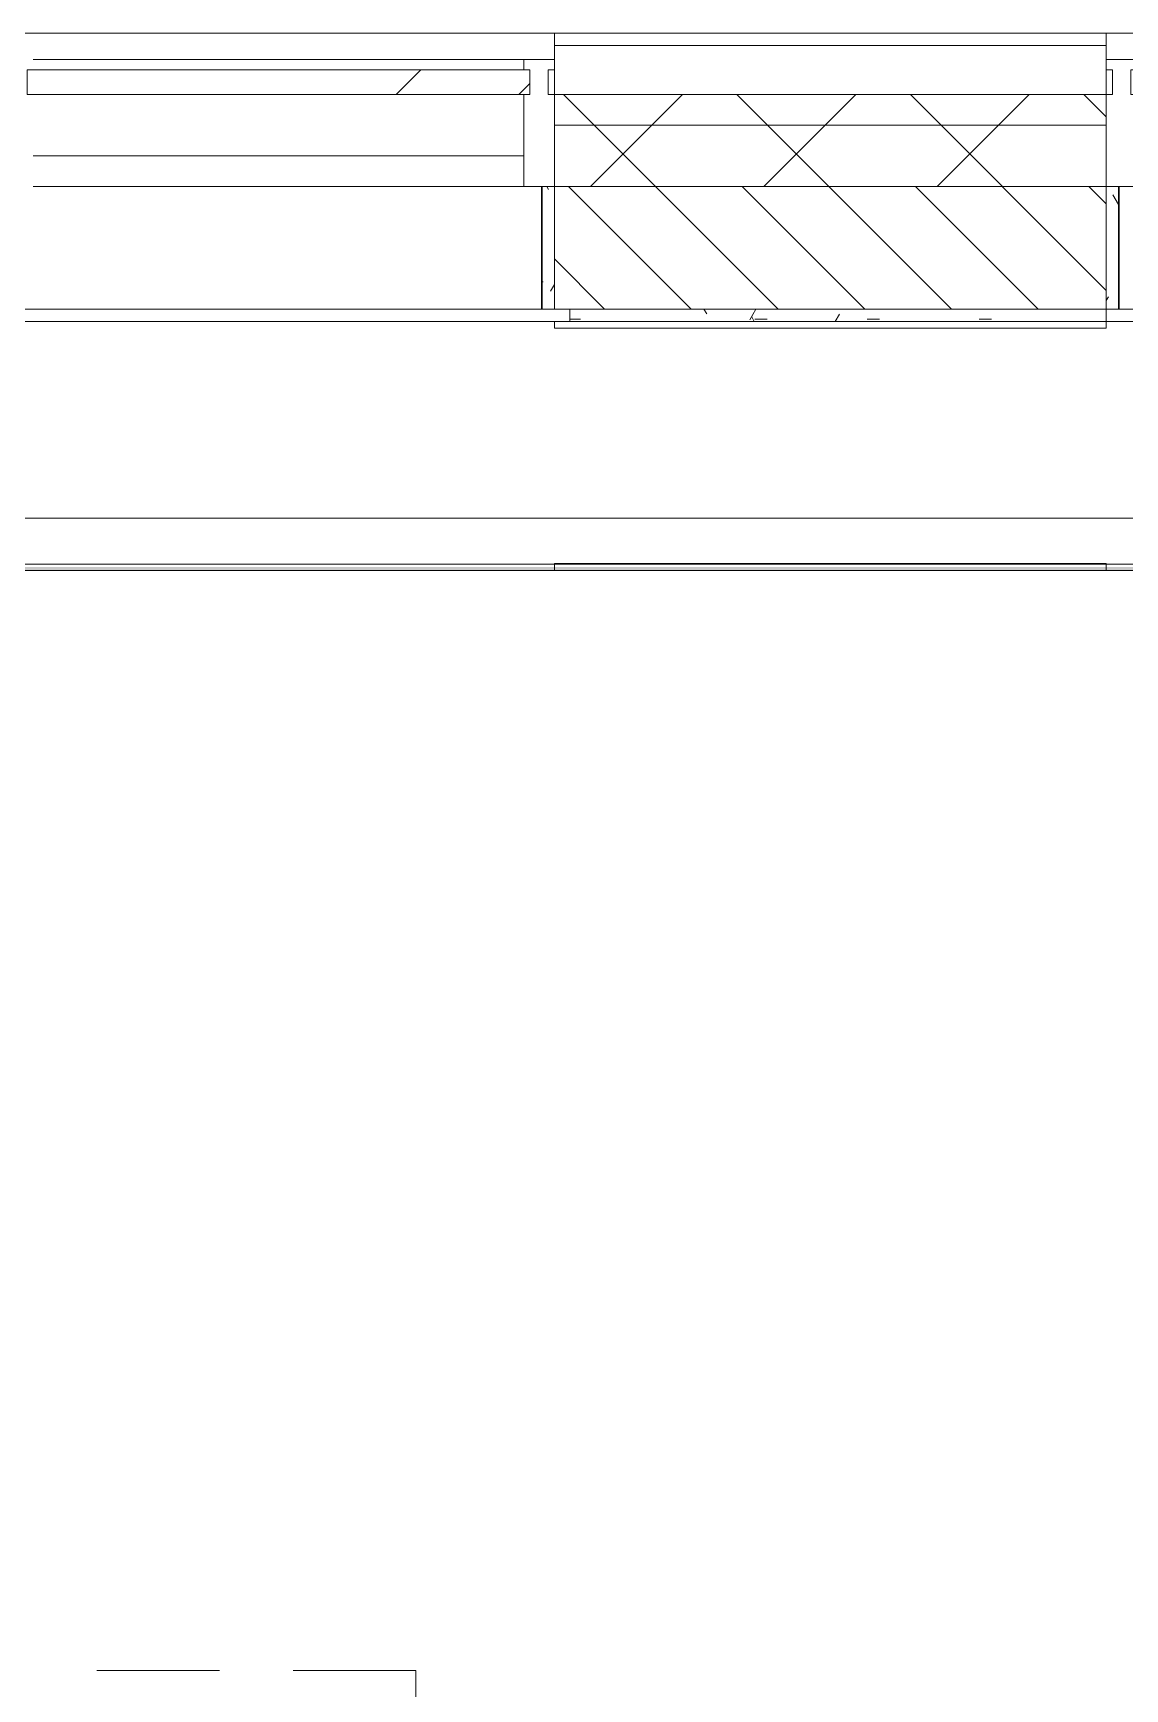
# Model space of a CAD drawing. Header units: millimetres. Extents: x -1178 to 415037, y -3506 to 42334.
# Drawn here: x 15160 to 16941, y 24650 to 27350 of the extents above; entities that cross this region are included whole.
import ezdxf

# ---------------------------------------------------------------- set-up
doc = ezdxf.new("R2010")
doc.units = ezdxf.units.MM
doc.linetypes.add('200_ШТРИХ__ш1_п0_6_', pattern=[320, 200, -120])
doc.layers.add('A-AREA-PATT-1', color=7, linetype='Continuous', lineweight=5, true_color=0xa5bae0, transparency=1)
for name, color, linetype, lineweight, true_color in [('A-DOOR-1', 7, 'Continuous', 5, 0xc0c0c0), ('A-DOOR-3', 7, '200_ШТРИХ__ш1_п0_6_', 5, 0xc0c0c0), ('A-WALL-1', 9, 'Continuous', 5, 0x808080), ('A-WALL-FNSH-1', 9, 'Continuous', 5, 0x808080)]:
    doc.layers.add(name, color=color, linetype=linetype, lineweight=lineweight, true_color=true_color)
for name, color, linetype, lineweight in [('A-GLAZ-CURT', 7, 'Continuous', 9), ('A-GLAZ-CURT-1', 7, 'Continuous', 5), ('A-GLAZ-CURT-2', 7, 'Continuous', 20), ('A-GLAZ-CWMG', 7, 'Continuous', 9), ('A-GLAZ-CWMG-1', 7, 'Continuous', 20), ('A-WALL', 7, 'Continuous', 5), ('I-WALL', 7, 'Continuous', 5)]:
    doc.layers.add(name, color=color, linetype=linetype, lineweight=lineweight)
pattern_1 = [(45, (0, 0), (-141.4214, 141.4214), []), (135, (0, 0), (-141.4214, -141.4214), [])]
pattern_2 = [(0, (0, 0), (243.84, 60.96), [20.117, -162.763, 20.117, -162.763, -975.36]), (0, (0, 0), (243.84, 60.96), [-365.76, 20.117, -345.643, 20.117, -162.763, -426.72]), (0, (0, 0), (243.84, 60.96), [-914.4, 20.117, -101.803, 20.117, -284.683]), (120, (91.44, 30.48), (-174.71291, 180.69163), [20.117, -162.763, 20.117, -162.763, -975.36]), (120, (91.44, 30.48), (-174.71291, 180.69163), [-365.76, 20.117, -345.643, 20.117, -162.763, -426.72]), (120, (91.44, 30.48), (-174.71291, 180.69163), [-914.4, 20.117, -101.803, 20.117, -284.683]), (240, (121.92, 152.4), (-69.12709, -241.65163), [20.117, -162.763, 20.117, -162.763, -975.36]), (240, (121.92, 152.4), (-69.12709, -241.65163), [-365.76, 20.117, -345.643, 20.117, -162.763, -426.72]), (240, (121.92, 152.4), (-69.12709, -241.65163), [-914.4, 20.117, -101.803, 20.117, -284.683])]

# ---------------------------------------------------------------- blocks, each defined once
blk = doc.blocks.new('DOR__перегородка__Прямоугольная - ТП-2_ Вн_ДПГ_9480х4200h_2-23998078-Объем проектирования 1 этажа')
at = {"layer": 'A-DOOR-3'}
for p, q in [((9480, -1474.2), (9480, -470)), ((9105.2, -1474.2), (9480, -1474.2))]:
    blk.add_line(p, q, dxfattribs=at)
blk = doc.blocks.new('Прямоугольный импост - Импост структурный с накладкой - 190мм-22856098-Объем проектирования 1 этажа')
at = {"layer": 'A-GLAZ-CWMG-1'}
for p, q in [((0, 190), (-50, 190)), ((-50, 190), (-50, 40)), ((0, 40), (0, 190)), ((-50, 40), (-40, 40)), ((-40, 40), (-40, 0)), ((-10, 0), (-10, 40)), ((-10, 40), (0, 40)), ((-40, 0), (-50, 0)), ((-50, 0), (-50, -17)), ((0, 0), (-10, 0)), ((0, -17), (0, 0)), ((-50, -17), (0, -17))]:
    blk.add_line(p, q, dxfattribs=at)
blk = doc.blocks.new('Системная панель - Стекло - 40мм-V196-Объем проектирования 1 этажа')
at = {"layer": 'A-GLAZ-CURT-1'}
h = blk.add_hatch(dxfattribs=at)
h.set_pattern_fill('FP_185', color=256, style=0, pattern_type=2)
h.set_pattern_definition([(45, (-15760.26, -27090), (-565.685, 565.685), [400, -1200]), (45, (-16160.26, -27290), (-565.685, 565.685), [1200, -400]), (45, (-15360.26, -27490), (-565.685, 565.685), [400, -1200])])
h.paths.add_polyline_path([(-400, -40), (410, -40), (410, 0), (-410, 0), (-410, -40)])
at = {"layer": 'A-GLAZ-CURT-2'}
for p, q in [((410, 0), (-410, 0)), ((-410, 0), (-410, -40)), ((410, -40), (410, 0)), ((-410, -40), (410, -40))]:
    blk.add_line(p, q, dxfattribs=at)
blk = doc.blocks.new('Прямоугольный импост - Импост структурный с накладкой - 160мм Темный-33186088-Объем проектирования 1 этажа')
at = {"layer": 'A-GLAZ-CWMG'}
for p, q in [((17760.3, 27307), (16960.3, 27307)), ((17760.3, 27150), (16960.3, 27150))]:
    blk.add_line(p, q, dxfattribs=at)
blk = doc.blocks.new('Прямоугольный импост - Импост структурный с накладкой - 190мм-22856094-Объем проектирования 1 этажа')
at = {"layer": 'A-GLAZ-CWMG-1'}
for p, q in [((-50, 40), (-50, 190)), ((-50, 190), (0, 190)), ((0, 190), (0, 40)), ((-40, 40), (-50, 40)), ((-40, 0), (-40, 40)), ((-10, 40), (-10, 0)), ((0, 40), (-10, 40)), ((-50, -17), (-50, 0)), ((-50, 0), (-40, 0)), ((-10, 0), (0, 0)), ((0, 0), (0, -17)), ((0, -17), (-50, -17))]:
    blk.add_line(p, q, dxfattribs=at)
blk = doc.blocks.new('Зашивка приборов отопления12 - Зашивка приборов отопления-33278990-Объем проектирования 1 этажа')
at = {"layer": 'A-WALL'}
for p, q in [((35540, 23400), (34640, 23400)), ((37340, 23400), (36440, 23400)), ((34309.7, 23079), (37609, 23079)), ((37609, 23079), (34309.7, 23079)), ((34309.7, 23004), (37609, 23004))]:
    blk.add_line(p, q, dxfattribs=at)

msp = doc.modelspace()

# ---------------------------------------------------------------- hatches: boundary and pattern name
at = {"layer": 'A-AREA-PATT-1'}
h = msp.add_hatch(color=256, dxfattribs=at)
h.paths.add_polyline_path([(21884.5, 15200), (21884.5, 15355.5), (25013.8, 15355.5), (25013.8, 19200), (23690, 19200), (23690, 15361), (21879, 15361), (21879, 15200), (21883.4, 15200)])
h.paths.add_polyline_path([(15080, 15225.5), (15080, 15231), (13710, 15231), (13710, 15225.5), (14385, 15225.5)])
h.paths.add_polyline_path([(18704.5, 15225.5), (20230.5, 15225.5), (20229.8, 15231), (16180, 15231), (16181.7, 15225.5), (18244.8, 15225.5)])
h.paths.add_polyline_path([(25810.4, 15355.5), (26390, 15355.5), (26390, 17829.5), (25790, 17829.1), (25790, 15355.5)])
h.paths.add_polyline_path([(28550, 15355.5), (28550, 26345.5), (28540, 26345.5), (28540, 15355.5)])
h.paths.add_polyline_path([(14381.7, 17181.6), (15081.8, 18393.9), (15017.8, 18430.9), (15081.8, 18467.9), (14381.7, 19680.3), (14316.7, 19642.7), (15016.2, 18430.4), (14316.7, 17219.1), (14335.5, 17208.2)])
h.paths.add_polyline_path([(13710, 17821), (14334.5, 17822.3), (14335.5, 17825.5), (14341, 17826.5), (14341, 18474.5), (14335.5, 18474.5), (14333.5, 17826.5), (13710, 17825.4)])
h.paths.add_polyline_path([(25790, 18470.5), (26390, 18470.5), (26390, 19200), (25790, 19200), (25790, 18577.1)])
h.paths.add_polyline_path([(13710, 18484.5), (14329, 18484.5), (14329, 18490), (13710, 18490)])
h.paths.add_polyline_path([(15016.9, 23429.1), (15081.8, 23466.6), (14392.9, 24659.5), (14348, 24659.5), (14316.7, 24641.4), (14780.5, 23838.4)])
h.paths.add_polyline_path([(14381.7, 19680.9), (15081.8, 20893.3), (15017.8, 20930.3), (15081.8, 20967.3), (14381.9, 22179.6), (15081.8, 23391.6), (15016.9, 23429.1), (14325.5, 22232), (13710, 22231.8), (13710, 22226.5), (14335.5, 22225.1), (14335.1, 21574.5), (13710, 21574.5), (13710, 21569), (14341, 21569), (14341, 22100), (15016.2, 20929.7), (14316.7, 19718.4), (14335.5, 19707.6)])
h.paths.add_polyline_path([(25810, 20500), (26410, 20500), (26410, 21979.5), (25810, 21979.5), (25810, 21192.4)])
h.paths.add_polyline_path([(24571.8, 20500), (25033.8, 20500), (25033.8, 26345.5), (21884.5, 26345.5), (21884.5, 26849), (21879, 26849), (21879, 26340), (23710, 26340), (23710, 20500), (24434, 20500)])
h.paths.add_polyline_path([(14341, 22156.1), (14341, 22202.7), (14381.3, 22179.4)])
h.paths.add_polyline_path([(26022, 22620.5), (26410, 22620.5), (26410, 26345.5), (25810, 26345.5), (25810, 22620.5)])
h.paths.add_polyline_path([(18710.3, 26269), (18741.3, 26269), (18741.3, 26476.2), (20221, 26477.2), (20221, 26854.5), (20215.5, 26854.5), (20215.5, 26481.7), (18735.8, 26481.7), (18735.8, 26274.5), (18084.8, 26274.5), (18083.2, 26479.5), (14781, 26479.5), (14781, 26474), (18079.3, 26474), (18080.1, 26269), (18699.2, 26269)])
at = {"layer": 'A-WALL'}
h = msp.add_hatch(dxfattribs=at)
h.set_pattern_fill('FP_24', color=256, style=0, pattern_type=2)
h.set_pattern_definition(pattern_1)
h.paths.add_polyline_path([(33717.7, 27200), (33760, 27200), (33760, 27250), (31910, 27250), (31910, 27200), (33710, 27200)])
h.paths.add_polyline_path([(30810, 27200), (30810, 27250), (21910, 27250), (21910, 27200), (30623.1, 27200)])
h.paths.add_polyline_path([(20210, 27200), (20210, 27250), (19610.3, 27250), (19610.3, 27200)])
h.paths.add_polyline_path([(18710.3, 27200), (18710.3, 27250), (17810.3, 27250), (17810.3, 27200), (18244.8, 27200)])
h.paths.add_polyline_path([(16181.7, 27200), (16910.3, 27200), (16910.3, 27250), (16010.3, 27250), (16010.3, 27200)])
h.paths.add_polyline_path([(13730, 27200), (15110.3, 27200), (15110.3, 27250), (13730, 27250)])
h = msp.add_hatch(dxfattribs=at)
h.set_pattern_fill('FP_24', color=256, style=0, pattern_type=2)
h.set_pattern_definition(pattern_1)
h.paths.add_polyline_path([(25810, 27100), (30778, 27102), (30778, 27110), (30810, 27110), (30810, 27200), (21910, 27200), (21910, 27100), (24434, 27100)])
h.paths.add_polyline_path([(18244.8, 27100), (18710.3, 27100), (18710.3, 27200), (17810.3, 27200), (17810.3, 27100), (18110.3, 27100)])
h.paths.add_polyline_path([(33010, 27100), (33710, 27100), (33710, 27200), (31910, 27200), (31910, 27110), (31942, 27110), (31942, 27102), (32686.2, 27100)])
h.paths.add_polyline_path([(16181.7, 27100), (16910.3, 27100), (16910.3, 27200), (16010.3, 27200), (16010.3, 27100)])
h.paths.add_polyline_path([(20210, 27100), (20210, 27200), (19610.3, 27200), (19610.3, 27100)])
h.paths.add_polyline_path([(14310, 27100), (15110.3, 27100), (15110.3, 27200), (13730, 27200), (13730, 27100), (14118.6, 27100)])
h = msp.add_hatch(dxfattribs=at)
h.set_pattern_fill('FP_2', color=256, style=0, pattern_type=2)
h.set_pattern_definition([(135, (0, 0), (-70.71068, -70.71068), [])])
h.paths.add_polyline_path([(16035.3, 26900), (16910.3, 26900), (16910.3, 27100), (16010.3, 27100), (16010.3, 26900)])
h.paths.add_polyline_path([(14310, 26900), (15110.3, 26900), (15110.3, 27100), (14310, 27100), (14310, 26995.1)])
h.paths.add_polyline_path([(20210, 26900), (20210, 27100), (19610.3, 27100), (19610.3, 26900), (19792.1, 26900)])
h.paths.add_polyline_path([(18110.3, 26900), (18110.3, 27100), (17810.3, 27100), (17810.3, 26900)])
at = {"layer": 'I-WALL'}
h = msp.add_hatch(dxfattribs=at)
h.set_pattern_fill('FP_191', color=256, style=0, pattern_type=2)
h.set_pattern_definition(pattern_2)
h.paths.add_polyline_path([(16010.3, 26900), (16010.3, 27100), (15990.3, 27097.8), (15990.3, 26900)])
h = msp.add_hatch(dxfattribs=at)
h.set_pattern_fill('FP_191', color=256, style=0, pattern_type=2)
h.set_pattern_definition(pattern_2)
h.paths.add_polyline_path([(16910.3, 26900), (16930.3, 26900.5), (16930.3, 27100), (16910.3, 27100), (16910.3, 26966.8)])
h = msp.add_hatch(dxfattribs=at)
h.set_pattern_fill('FP_191', color=256, style=0, pattern_type=2)
h.set_pattern_definition(pattern_2)
h.paths.add_polyline_path([(18065.6, 26880), (18110.3, 26880), (18110.3, 26900), (17810.3, 26900), (17810.3, 26880)])
h.paths.add_polyline_path([(14968, 26880), (15110.3, 26880), (15110.3, 26900), (14780, 26900), (14780.2, 26880), (14807, 26880)])
h.paths.add_polyline_path([(16035.3, 26880), (16910.3, 26880), (16910.3, 26900), (16035.3, 26900)])

# ---------------------------------------------------------------- linework, layer by layer
at = {"layer": 'A-WALL'}
for p, q in [((15110.3, 27350), (16010.3, 27350)), ((16910.3, 27350), (17810.3, 27350)), ((16010.3, 27330), (16910.3, 27330)), ((16010.3, 27250), (16910.3, 27250)), ((16010.3, 27200), (16910.3, 27200)), ((15960.3, 27100), (15160.3, 27100)), ((16930.3, 27100), (15990.3, 27100)), ((16010.3, 27100), (16910.3, 27100)), ((15990.3, 26900), (16930.3, 26900)), ((16035.3, 26880), (16910.3, 26880))]:
    msp.add_line(p, q, dxfattribs=at)
at = {"layer": 'A-WALL-1'}
for p, q in [((16010.3, 27330), (16010.3, 27100)), ((16910.3, 27100), (16910.3, 27330)), ((15990.3, 27100), (15990.3, 26900)), ((16010.3, 27100), (16010.3, 26900)), ((16910.3, 27100), (16910.3, 26880)), ((16930.3, 26900), (16930.3, 27100)), ((16035.3, 26900), (16035.3, 26880))]:
    msp.add_line(p, q, dxfattribs=at)
at = {"layer": 'A-WALL-FNSH-1'}
for p, q in [((16910.3, 27350), (16010.3, 27350)), ((16010.3, 27350), (16010.3, 27330)), ((16910.3, 27330), (16910.3, 27350)), ((15989.3, 27100), (15989.3, 26900)), ((15990.3, 27100), (15989.3, 27100)), ((16931.3, 27100), (16930.3, 27100)), ((16931.3, 26900), (16931.3, 27100)), ((15989.3, 26900), (15990.3, 26900)), ((16930.3, 26900), (16931.3, 26900)), ((16035.3, 26880), (16010.3, 26880)), ((16010.3, 26880), (16010.3, 26869)), ((16010.3, 26869), (16910.3, 26869)), ((16910.3, 26869), (16910.3, 26880))]:
    msp.add_line(p, q, dxfattribs=at)
at = {"layer": 'I-WALL'}
for p, q in [((15160.3, 27100), (15960.3, 27100)), ((15131.3, 26900), (15989.3, 26900)), ((16931.3, 26900), (17789.3, 26900)), ((16010.3, 26880), (15110.3, 26880)), ((16010.3, 26880), (15110.3, 26880)), ((17810.3, 26880), (16910.3, 26880)), ((17810.3, 26880), (16910.3, 26880)), ((16010.3, 26485), (16910.3, 26485)), ((16010.3, 26474), (16010.3, 26485)), ((16910.3, 26485), (16910.3, 26474)), ((18079.3, 26474), (14781, 26474))]:
    msp.add_line(p, q, dxfattribs=at)

# ---------------------------------------------------------------- block references
at = {"layer": 'A-DOOR-1', "rotation": 90.00000000000044}
msp.add_blockref('DOR__перегородка__Прямоугольная - ТП-2_ Вн_ДПГ_9480х4200h_2-23998078-Объем проектирования 1 этажа', (14310, 15200), dxfattribs=at)
at = {"layer": 'A-GLAZ-CURT'}
msp.add_blockref('Системная панель - Стекло - 40мм-V196-Объем проектирования 1 этажа', (15560.3, 27290), dxfattribs=at)
at = {"layer": 'A-GLAZ-CWMG'}
msp.add_blockref('Прямоугольный импост - Импост структурный с накладкой - 160мм Темный-33186088-Объем проектирования 1 этажа', (-1800, 0), dxfattribs=at)
at = {"layer": 'A-GLAZ-CWMG', "extrusion": (0, 0, -1), "rotation": 180}
msp.add_blockref('Прямоугольный импост - Импост структурный с накладкой - 190мм-22856094-Объем проектирования 1 этажа', (-16010.3, 27290), dxfattribs=at)
at = {"layer": 'A-GLAZ-CWMG', "rotation": 180}
msp.add_blockref('Прямоугольный импост - Импост структурный с накладкой - 190мм-22856098-Объем проектирования 1 этажа', (16910.3, 27290), dxfattribs=at)
at = {"layer": 'A-WALL'}
msp.add_blockref('Зашивка приборов отопления12 - Зашивка приборов отопления-33278990-Объем проектирования 1 этажа', (-19529.7, 3480), dxfattribs=at)

doc.saveas('drawing.dxf')
